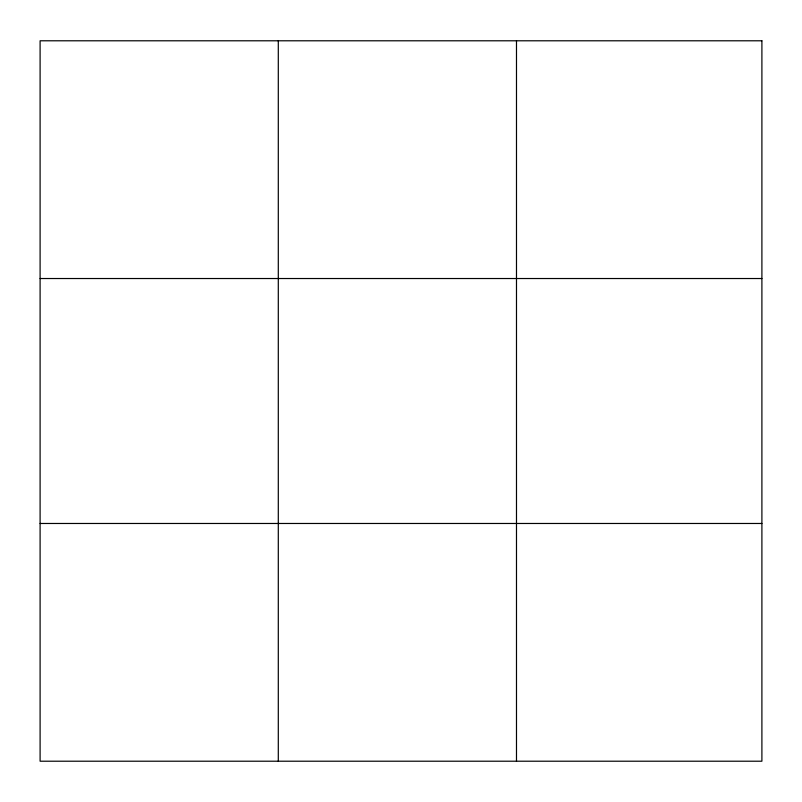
<?xml version="1.0" encoding="UTF-8"?>
<svg xmlns="http://www.w3.org/2000/svg" width="802" height="802" viewBox="0 0 802 802"><rect width="100%" height="100%" fill="white"/><g stroke="black" fill="none" stroke-linecap="round" stroke-linejoin="round"><path stroke-width="1.2" d="M278.294 40.792L278.294 761.208M516.488 40.792L516.488 761.208M40.1 278.525L761.9 278.525M40.1 523.475L761.9 523.475M761.9 40.792L761.9 761.208L40.1 761.208L40.1 40.792L761.9 40.792"/></g></svg>
